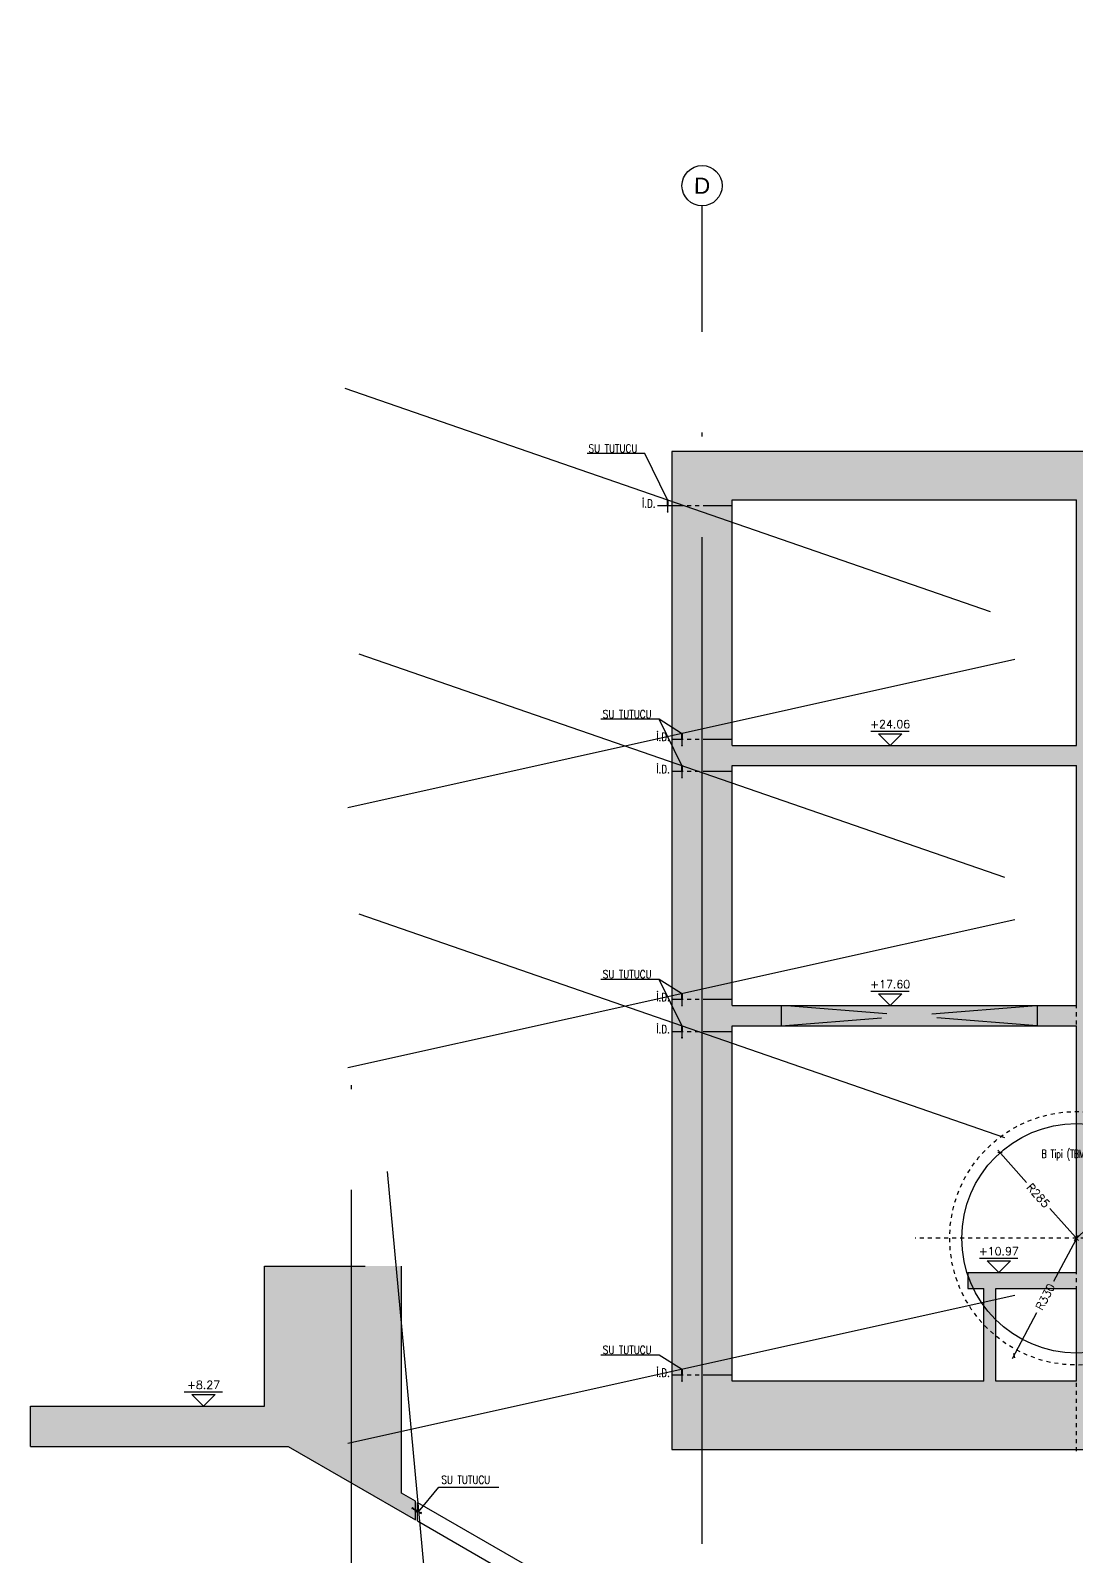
# Model space of a CAD drawing. Header units: millimetres. Extents: x 400392 to 401301, y 4543945 to 4544121.
# Drawn here: x 401246.45 to 401272.43, y 4543975.06 to 4544012.96 of the extents above; entities that cross this region are included whole.
import ezdxf
from ezdxf.enums import TextEntityAlignment as Align

# ---------------------------------------------------------------- set-up
doc = ezdxf.new("R2010")
doc.units = ezdxf.units.MM
for name, pattern in [('ACAD_ISO05W100', [33, 24, -3, 0, -3, 0, -3]), ('AKS', [3, 2.5, -0.25, 0, -0.25]), ('CIZGI', [0.4, 0.25, -0.15]), ('CONTINU', [0]), ('HIDDEN', [0.375, 0.25, -0.125]), ('UUC-ST-KAL-I05-101-U-000$0$ACAD_ISO05W100', [33, 24, -3, 0, -3, 0, -3])]:
    doc.linetypes.add(name, pattern=pattern)
for name, color, linetype in [('aks prota', 2, 'AKS'), ('caks prota', 4, 'Continuous'), ('görünüş prota', 4, 'Continuous'), ('inşaat derzi prota', 11, 'Continuous'), ('kesik prota', 2, 'CIZGI'), ('kesit prota', 1, 'Continuous'), ('kesit tarama prota', 252, 'Continuous'), ('kolon tarama prota', 252, 'Continuous'), ('kot prota', 4, 'Continuous'), ('lkolon prota', 4, 'Continuous'), ('merdiven prota', 2, 'Continuous'), ('not prota', 2, 'Continuous'), ('not yazısı prota', 6, 'Continuous'), ('not çizgisi prota', 4, 'Continuous'), ('PRT-CST-rc_level', 6, 'Continuous'), ('PRT-CST-rc_levermark', 4, 'Continuous'), ('st_s_su tutucu', 2, 'Continuous'), ('st_s_ölçü', 4, 'Continuous'), ('taks prota', 7, 'Continuous'), ('UUC-ST-KAL-I05-101-U-000$0$st_s_su tutucu', 2, 'Continuous')]:
    doc.layers.add(name, color=color, linetype=linetype)
doc.styles.add('OLCU', font='romanstw.shx')
doc.styles.get("Standard").update_dxf_attribs({"font": 'Arial.ttf'})
doc.styles.add('TAKS', font='Arial Unicode.ttf')
doc.styles.add('TEXT250', font='romanstw.shx', dxfattribs={"width": 0.8, "height": 25})
doc.styles.add('TSIMPLEX', font='romanstw.shx')
doc.dimstyles.new('1-100', dxfattribs={"dimscale": 0.5, "dimtxt": 2, "dimasz": 7.5, "dimexe": 3, "dimexo": 5, "dimgap": 5, "dimtad": 3, "dimdec": 1, "dimlfac": 2, "dimzin": 9, "dimdsep": 46, "dimtxsty": 'Standard', "dimblk": 'OBLIQUE', "dimcen": 0.09, "dimclrd": 3, "dimclre": 3, "dimclrt": 1, "dimadec": 3, "dimazin": 0, "dimtfac": 1, "dimtdec": 1, "dimtofl": 0, "dimtmove": 0, "dimatfit": 3, "dimfxl": 4, "dimtolj": 1, "dimtzin": 0, "dimarcsym": 0})
doc.dimstyles.new('1-50', dxfattribs={"dimtxt": 10, "dimasz": 4, "dimexe": 4, "dimexo": 8, "dimgap": 4, "dimtad": 1, "dimdec": 1, "dimrnd": 0.05, "dimzin": 9, "dimdsep": 46, "dimtxsty": 'OLCU', "dimblk1": 'OBLIQUE', "dimblk2": 'OBLIQUE', "dimsah": 1, "dimcen": 2, "dimdle": 4, "dimclrd": 4, "dimclre": 4, "dimclrt": 3, "dimadec": 1, "dimazin": 0, "dimtfac": 1, "dimtdec": 1, "dimtix": 1, "dimtmove": 2, "dimatfit": 3, "dimldrblk": 'OBLIQUE', "dimfxl": 1, "dimtvp": 1, "dimtolj": 1, "dimtzin": 1, "dimarcsym": 0})

# ---------------------------------------------------------------- blocks, each defined once
blk = doc.blocks.new('KOTK5')
at = {"layer": 'PRT-CST-rc_levermark'}
blk.add_line((217, 160), (-213, 160), dxfattribs=at)
blk.add_lwpolyline([(130, 130), (-130, 130), (0, 0)], close=True, dxfattribs=at)
at = {"layer": 'PRT-CST-rc_level', "style": 'OLCU'}
blk.add_attdef('000.00', text='', height=90, dxfattribs=at).set_placement((0, 193), align=Align.CENTER)
blk = doc.blocks.new('_Oblique')
at = {"layer": 'st_s_ölçü', "lineweight": -2}
blk.add_line((-0.5, -0.5), (0.5, 0.5), dxfattribs=at)
blk = doc.blocks.new('*D49')
at = {"layer": 'Defpoints', "color": 0, "transparency": 16777216}
for p in [(-455.8, 109.6), (-265.8, -102.9)]:
    blk.add_point(p, dxfattribs=at)
at = {"layer": 'st_s_ölçü', "color": 4, "lineweight": -2, "transparency": 16777216}
for p, q in [((-461.1, 115.6), (-389.9, 36)), ((-260.5, -108.8), (-331.6, -29.2))]:
    blk.add_line(p, q, dxfattribs=at)
at = {"layer": 'st_s_ölçü', "color": 4, "lineweight": -2, "transparency": 16777216, "xscale": 8, "yscale": 8, "zscale": 8, "rotation": 131.8058995973175}
blk.add_blockref('_Oblique', (-455.8, 109.6), dxfattribs=at)
at = {"layer": 'st_s_ölçü', "color": 3, "transparency": 16777216, "insert": (-360.8, 3.4), "char_height": 20, "attachment_point": 5, "rotation": 311.8059, "style": 'OLCU'}
blk.add_mtext('\\A1;R285', dxfattribs=at)
blk = doc.blocks.new('*D50')
at = {"layer": 'Defpoints', "color": 0, "transparency": 16777216}
for p in [(-36.3, 113), (-265.8, -102.9)]:
    blk.add_point(p, dxfattribs=at)
at = {"layer": 'st_s_ölçü', "color": 4, "lineweight": -2, "transparency": 16777216}
for p, q in [((-30.5, 118.4), (-120.6, 33.7)), ((-271.6, -108.3), (-181.5, -23.6))]:
    blk.add_line(p, q, dxfattribs=at)
at = {"layer": 'st_s_ölçü', "color": 4, "lineweight": -2, "transparency": 16777216, "xscale": 8, "yscale": 8, "zscale": 8, "rotation": 43.24583088137385}
blk.add_blockref('_Oblique', (-36.3, 113), dxfattribs=at)
at = {"layer": 'st_s_ölçü', "color": 3, "transparency": 16777216, "insert": (-151.1, 5.1), "char_height": 20, "attachment_point": 5, "rotation": 43.2458, "style": 'OLCU'}
blk.add_mtext('\\A1;R315', dxfattribs=at)
blk = doc.blocks.new('*D51')
at = {"layer": 'Defpoints', "color": 0, "transparency": 16777216}
for p in [(-265.8, -102.9), (-421, -394.1)]:
    blk.add_point(p, dxfattribs=at)
at = {"layer": 'lkolon prota', "color": 4, "lineweight": -2, "transparency": 16777216}
for p, q in [((-262, -95.8), (-322.9, -209.9)), ((-424.8, -401.1), (-364, -287))]:
    blk.add_line(p, q, dxfattribs=at)
at = {"layer": 'lkolon prota', "color": 4, "lineweight": -2, "transparency": 16777216, "xscale": 8, "yscale": 8, "zscale": 8, "rotation": 241.9351701811658}
blk.add_blockref('_Oblique', (-421, -394.1), dxfattribs=at)
at = {"layer": 'lkolon prota', "color": 3, "transparency": 16777216, "insert": (-343.4, -248.5), "char_height": 20, "attachment_point": 5, "rotation": 61.9352, "style": 'OLCU'}
blk.add_mtext('\\A1;R330', dxfattribs=at)
blk = doc.blocks.new('D')
at = {"layer": 'st_s_su tutucu', "linetype": 'CONTINU', "ltscale": 0.2}
for p, q in [((-39987.8, 52508.2), (-39992.6, 52508.2)), ((-39992.6, 52508.2), (-39992.6, 52507.4)), ((-39992.6, 52507.4), (-39990.6, 52506.1)), ((-39990.6, 52478.7), (-39991.9, 52478.7)), ((-39991.9, 52478.7), (-39991.9, 52477.7)), ((-39991.9, 52477.7), (-39990.6, 52477.7)), ((-39990.6, 52498.5), (-39991.5, 52498.5)), ((-39991.5, 52498.5), (-39991.5, 52497.9)), ((-39991.5, 52497.9), (-39990.6, 52497.9)), ((-39990.6, 52488.5), (-39991.5, 52488.5)), ((-39991.5, 52488.5), (-39991.5, 52487.9)), ((-39991.5, 52487.9), (-39990.6, 52487.9)), ((-39991.5, 52467.9), (-39991.5, 52468.5)), ((-39991.5, 52468.5), (-39990.6, 52468.5)), ((-39990.6, 52467.9), (-39991.5, 52467.9)), ((-39991.5, 52457.9), (-39991.5, 52458.5)), ((-39991.5, 52458.5), (-39990.6, 52458.5)), ((-39990.6, 52457.9), (-39991.5, 52457.9)), ((-39990.6, 52506.1), (-39990.6, 52498.5)), ((-39990.6, 52497.9), (-39990.6, 52488.5)), ((-39990.6, 52487.9), (-39990.6, 52478.7)), ((-39990.6, 52468.5), (-39990.6, 52477.7)), ((-39990.6, 52458.5), (-39990.6, 52467.9)), ((-39990.6, 52450.3), (-39990.6, 52457.9)), ((-39989.8, 52506.1), (-39987.8, 52507.4)), ((-39989.8, 52498.5), (-39989.8, 52506.1)), ((-39988.9, 52498.5), (-39989.8, 52498.5)), ((-39989.8, 52488.5), (-39989.8, 52497.9)), ((-39989.8, 52497.9), (-39988.9, 52497.9)), ((-39988.9, 52488.5), (-39989.8, 52488.5)), ((-39989.8, 52478.7), (-39989.8, 52487.9)), ((-39989.8, 52487.9), (-39988.9, 52487.9)), ((-39988.5, 52478.7), (-39989.8, 52478.7)), ((-39989.8, 52477.7), (-39988.5, 52477.7)), ((-39989.8, 52477.7), (-39989.8, 52468.5)), ((-39989.8, 52468.5), (-39988.9, 52468.5)), ((-39988.9, 52467.9), (-39989.8, 52467.9)), ((-39989.8, 52467.9), (-39989.8, 52458.5)), ((-39989.8, 52458.5), (-39988.9, 52458.5)), ((-39988.9, 52457.9), (-39989.8, 52457.9)), ((-39989.8, 52457.9), (-39989.8, 52450.3)), ((-39988.9, 52497.9), (-39988.9, 52498.5)), ((-39988.9, 52487.9), (-39988.9, 52488.5)), ((-39988.9, 52468.5), (-39988.9, 52467.9)), ((-39988.9, 52458.5), (-39988.9, 52457.9)), ((-39988.5, 52477.7), (-39988.5, 52478.7)), ((-39987.8, 52507.4), (-39987.8, 52508.2)), ((-39992.6, 52449), (-39990.6, 52450.3)), ((-39992.6, 52448.2), (-39992.6, 52449)), ((-39987.8, 52448.2), (-39992.6, 52448.2)), ((-39989.8, 52450.3), (-39987.8, 52449)), ((-39987.8, 52449), (-39987.8, 52448.2))]:
    blk.add_line(p, q, dxfattribs=at)
blk = doc.blocks.new('A$C127942D9')
at = {"layer": 'aks prota', "ltscale": 2}
blk.add_line((-265.793, -631.684), (-265.793, 559.681), dxfattribs=at)
at = {"layer": 'aks prota'}
blk.add_line((135.187, -102.854), (-666.774, -102.854), dxfattribs=at)
at = {"layer": 'görünüş prota', "color": 6, "linetype": 'CIZGI', "ltscale": 2}
blk.add_circle((-265.793, -102.854), 315, dxfattribs=at)
at = {"layer": 'görünüş prota', "color": 6}
blk.add_circle((-265.793, -102.854), 285, dxfattribs=at)
at = {"layer": 'not prota', "style": 'TEXT250', "width": 0.7}
blk.add_text('B Tipi (TBM) Tünel', height=20, dxfattribs=at).set_placement((-265.793, 106.819), align=Align.MIDDLE_CENTER)
at = {"layer": 'lkolon prota'}
dim = blk.add_radius_dim(center=(-265.793, -102.854), mpoint=(-421.048, -394.051), dimstyle='1-100', dxfattribs=at)
dim.commit()
dim.dimension.update_dxf_attribs({"geometry": '*D51', "text_midpoint": (-343.421, -248.453), "dimtype": 132})
at = {"layer": 'st_s_ölçü'}
for mpoint, picture, middle in [((-455.777, 109.587), '*D49', (-360.785, 3.366)), ((-36.341, 112.962), '*D50', (-151.067, 5.054))]:
    dim = blk.add_radius_dim(center=(-265.793, -102.854), mpoint=mpoint, dimstyle='1-100', dxfattribs=at)
    dim.commit()
    dim.dimension.update_dxf_attribs({"geometry": picture, "text_midpoint": middle, "dimtype": 132})

msp = doc.modelspace()

# ---------------------------------------------------------------- hatches: boundary and pattern name
at = {"layer": 'kesit tarama prota'}
h = msp.add_hatch(color=256, dxfattribs=at)
h.dxf.hatch_style = 1
h.paths.add_polyline_path([(401290.28369, 4543977.71081), (401290.28369, 4544002.50081), (401289.08369, 4544002.50081), (401289.08369, 4544004.41081), (401288.78369, 4544004.41081), (401288.78369, 4543988.74081), (401280.23369, 4543988.74081), (401280.23369, 4543994.70081), (401284.73369, 4543994.70081), (401284.73369, 4543995.20081), (401280.23369, 4543995.20081), (401280.23369, 4544001.30081), (401284.73369, 4544001.30081), (401284.73369, 4544004.41081), (401284.43369, 4544004.41081), (401284.43369, 4544002.50081), (401279.23369, 4544002.50081), (401279.23369, 4544003.03081), (401277.25177, 4544003.03081), (401276.31647, 4544002.50081), (401262.38369, 4544002.50081), (401262.38369, 4543977.71081)])
h.paths.add_polyline_path([(401275.09936, 4543979.41081), (401276.84642, 4543980.40081), (401278.93369, 4543980.40081), (401278.93369, 4543980.60081), (401276.49369, 4543980.60081), (401276.49369, 4543980.43081), (401276.19369, 4543980.43081), (401276.19369, 4543980.26081), (401275.89369, 4543980.26081), (401275.89369, 4543980.09081), (401275.59369, 4543980.09081), (401275.59369, 4543979.92081), (401275.29369, 4543979.92081), (401275.29369, 4543979.75081), (401274.99369, 4543979.75081), (401274.99369, 4543979.58081), (401274.69369, 4543979.58081), (401274.69369, 4543979.41081), (401272.93369, 4543979.41081), (401272.93369, 4543981.93081), (401274.44642, 4543981.93081), (401277.44642, 4543983.63081), (401278.93369, 4543983.63081), (401278.93369, 4543983.83081), (401277.09369, 4543983.83081), (401277.09369, 4543983.66081), (401276.79369, 4543983.66081), (401276.79369, 4543983.49081), (401276.49369, 4543983.49081), (401276.49369, 4543983.32081), (401276.19369, 4543983.32081), (401276.19369, 4543983.15081), (401275.89369, 4543983.15081), (401275.89369, 4543982.98081), (401275.59369, 4543982.98081), (401275.59369, 4543982.81081), (401275.29369, 4543982.81081), (401275.29369, 4543982.64081), (401274.99369, 4543982.64081), (401274.99369, 4543982.47081), (401274.69369, 4543982.47081), (401274.69369, 4543982.30081), (401274.39369, 4543982.30081), (401274.39369, 4543982.13081), (401272.93369, 4543982.13081), (401272.93369, 4543985.16081), (401274.44642, 4543985.16081), (401277.44642, 4543986.86081), (401278.93369, 4543986.86081), (401278.93369, 4543987.06081), (401277.09369, 4543987.06081), (401277.09369, 4543986.89081), (401276.79369, 4543986.89081), (401276.79369, 4543986.72081), (401276.49369, 4543986.72081), (401276.49369, 4543986.55081), (401276.19369, 4543986.55081), (401276.19369, 4543986.38081), (401275.89369, 4543986.38081), (401275.89369, 4543986.21081), (401275.59369, 4543986.21081), (401275.59369, 4543986.04081), (401275.29369, 4543986.04081), (401275.29369, 4543985.87081), (401274.99369, 4543985.87081), (401274.99369, 4543985.70081), (401274.69369, 4543985.70081), (401274.69369, 4543985.53081), (401274.39369, 4543985.53081), (401274.39369, 4543985.36081), (401272.93369, 4543985.36081), (401272.93369, 4543988.54081), (401274.41113, 4543988.54081), (401277.44642, 4543990.26081), (401278.93369, 4543990.26081), (401278.93369, 4543990.46081), (401277.09369, 4543990.46081), (401277.09369, 4543990.29081), (401276.79369, 4543990.29081), (401276.79369, 4543990.12081), (401276.49369, 4543990.12081), (401276.49369, 4543989.95081), (401276.19369, 4543989.95081), (401276.19369, 4543989.78081), (401275.89369, 4543989.78081), (401275.89369, 4543989.61081), (401275.59369, 4543989.61081), (401275.59369, 4543989.44081), (401275.29369, 4543989.44081), (401275.29369, 4543989.27081), (401274.99369, 4543989.27081), (401274.99369, 4543989.10081), (401274.69369, 4543989.10081), (401274.69369, 4543988.93081), (401274.39369, 4543988.93081), (401274.39369, 4543988.74081), (401272.93369, 4543988.74081), (401272.93369, 4543991.79081), (401274.44642, 4543991.79081), (401277.44642, 4543993.49081), (401278.93369, 4543993.49081), (401278.93369, 4543993.69081), (401277.09369, 4543993.69081), (401277.09369, 4543993.52081), (401276.79369, 4543993.52081), (401276.79369, 4543993.35081), (401276.49369, 4543993.35081), (401276.49369, 4543993.18081), (401276.19369, 4543993.18081), (401276.19369, 4543993.01081), (401275.89369, 4543993.01081), (401275.89369, 4543992.84081), (401275.59369, 4543992.84081), (401275.59369, 4543992.67081), (401275.29369, 4543992.67081), (401275.29369, 4543992.50081), (401274.99369, 4543992.50081), (401274.99369, 4543992.33081), (401274.69369, 4543992.33081), (401274.69369, 4543992.16081), (401274.39369, 4543992.16081), (401274.39369, 4543991.99081), (401272.93369, 4543991.99081), (401272.93369, 4543995.00081), (401274.41113, 4543995.00081), (401277.44642, 4543996.72081), (401278.93369, 4543996.72081), (401278.93369, 4543996.92081), (401277.09369, 4543996.92081), (401277.09369, 4543996.75081), (401276.79369, 4543996.75081), (401276.79369, 4543996.58081), (401276.49369, 4543996.58081), (401276.49369, 4543996.41081), (401276.19369, 4543996.41081), (401276.19369, 4543996.24081), (401275.89369, 4543996.24081), (401275.89369, 4543996.07081), (401275.59369, 4543996.07081), (401275.59369, 4543995.90081), (401275.29369, 4543995.90081), (401275.29369, 4543995.73081), (401274.99369, 4543995.73081), (401274.99369, 4543995.56081), (401274.69369, 4543995.56081), (401274.69369, 4543995.39081), (401274.39369, 4543995.39081), (401274.39369, 4543995.20081), (401272.93369, 4543995.20081), (401272.93369, 4543998.25081), (401274.44642, 4543998.25081), (401277.44642, 4543999.95081), (401279.73369, 4543999.95081), (401279.73369, 4544000.15081), (401277.09369, 4544000.15081), (401277.09369, 4543999.98081), (401276.79369, 4543999.98081), (401276.79369, 4543999.81081), (401276.49369, 4543999.81081), (401276.49369, 4543999.64081), (401276.19369, 4543999.64081), (401276.19369, 4543999.47081), (401275.89369, 4543999.47081), (401275.89369, 4543999.30081), (401275.59369, 4543999.30081), (401275.59369, 4543999.13081), (401275.29369, 4543999.13081), (401275.29369, 4543998.96081), (401274.99369, 4543998.96081), (401274.99369, 4543998.79081), (401274.69369, 4543998.79081), (401274.69369, 4543998.62081), (401274.39369, 4543998.62081), (401274.39369, 4543998.45081), (401272.93369, 4543998.45081), (401272.93369, 4544001.30081), (401274.80733, 4544001.30081), (401277.33086, 4544002.73081), (401278.73369, 4544002.73081), (401278.73369, 4544001.30081), (401279.73369, 4544001.30081), (401279.73369, 4543979.41081)], flags=16)
h.paths.add_polyline_path([(401280.23369, 4543979.41081), (401280.23369, 4543981.71081), (401282.23369, 4543981.71081), (401282.23369, 4543979.41081)], flags=16)
h.paths.add_polyline_path([(401282.53369, 4543979.41081), (401282.53369, 4543981.71081), (401282.93369, 4543981.71081), (401282.93369, 4543982.11081), (401280.23369, 4543982.11081), (401280.23369, 4543988.24081), (401288.78369, 4543988.24081), (401288.78369, 4543979.41081)], flags=16)
h.paths.add_polyline_path([(401272.43369, 4543979.41081), (401270.43369, 4543979.41081), (401270.43369, 4543981.71081), (401272.43369, 4543981.71081)], flags=16)
h.paths.add_polyline_path([(401272.43369, 4543982.11081), (401269.73369, 4543982.11081), (401269.73369, 4543981.71081), (401270.13369, 4543981.71081), (401270.13369, 4543979.41081), (401263.88369, 4543979.41081), (401263.88369, 4543988.24081), (401272.43369, 4543988.24081)], flags=16)
h.paths.add_polyline_path([(401272.43369, 4543988.74081), (401263.88369, 4543988.74081), (401263.88369, 4543994.70081), (401272.43369, 4543994.70081)], flags=16)
h.paths.add_polyline_path([(401272.43369, 4543995.20081), (401263.88369, 4543995.20081), (401263.88369, 4544001.30081), (401272.43369, 4544001.30081)], flags=16)
h = msp.add_hatch(color=256, dxfattribs=at)
h.dxf.hatch_style = 1
h.paths.add_polyline_path([(401252.2635, 4543978.79266), (401246.45171, 4543978.79266), (401246.45171, 4543977.79266), (401252.85354, 4543977.79266), (401256.01251, 4543975.96882), (401256.01251, 4543976.4307), (401255.6661, 4543976.6307), (401255.6661, 4543982.27107), (401252.2635, 4543982.27107)])

# ---------------------------------------------------------------- linework, layer by layer
at = {"layer": 'aks prota', "ltscale": 10}
for p, q in [((401263.13373, 4543975.37199), (401263.13373, 4544008.60249)), ((401254.42389, 4543959.16262), (401254.42389, 4543987.87612))]:
    msp.add_line(p, q, dxfattribs=at)
at = {"layer": 'caks prota', "ltscale": 0.05}
msp.add_circle((401263.13369, 4544009.10249), 0.5, dxfattribs=at)
at = {"layer": 'inşaat derzi prota', "linetype": 'ACAD_ISO05W100', "ltscale": 0.03}
for points in [[(401263.88369, 4544001.15081), (401262.02959, 4544001.15081)], [(401263.88369, 4543995.35081), (401262.38369, 4543995.35081)], [(401263.88369, 4543994.55081), (401262.38369, 4543994.55081)], [(401263.88369, 4543988.89081), (401262.38369, 4543988.89081)], [(401263.88369, 4543988.09081), (401262.38369, 4543988.09081)], [(401263.88369, 4543979.56081), (401262.38369, 4543979.56081)]]:
    msp.add_lwpolyline(points, dxfattribs=at)
at = {"layer": 'kesik prota', "ltscale": 10}
msp.add_line((401246.45171, 4543977.79266), (401246.45171, 4543978.79266), dxfattribs=at)
msp.add_lwpolyline([(401252.2635, 4543982.27107), (401255.6661, 4543982.27107)], dxfattribs=at)
at = {"layer": 'kesit prota', "color": 1}
for p, q in [((401263.88369, 4543995.20081), (401263.88369, 4544001.30081)), ((401263.88369, 4544001.30081), (401272.43369, 4544001.30081)), ((401272.43369, 4543995.20081), (401272.43369, 4544001.30081)), ((401263.88369, 4543995.20081), (401272.43369, 4543995.20081)), ((401263.88369, 4543988.74081), (401263.88369, 4543994.70081)), ((401263.88369, 4543994.70081), (401272.43369, 4543994.70081)), ((401272.43369, 4543988.74081), (401272.43369, 4543994.70081)), ((401263.88369, 4543988.74081), (401272.43369, 4543988.74081)), ((401263.88369, 4543979.41081), (401263.88369, 4543988.24081)), ((401263.88369, 4543988.24081), (401272.43369, 4543988.24081)), ((401272.43369, 4543982.11081), (401272.43369, 4543988.24081)), ((401255.6661, 4543976.6307), (401255.6661, 4543982.27107)), ((401269.73369, 4543982.11081), (401272.43369, 4543982.11081)), ((401269.73369, 4543982.11081), (401269.73369, 4543981.71081)), ((401269.73369, 4543981.71081), (401270.13369, 4543981.71081)), ((401270.13369, 4543979.41081), (401270.13369, 4543981.71081)), ((401270.43369, 4543981.71081), (401272.43369, 4543981.71081)), ((401270.43369, 4543979.41081), (401270.43369, 4543981.71081)), ((401272.43369, 4543979.41081), (401272.43369, 4543981.71081)), ((401270.13369, 4543979.41081), (401263.88369, 4543979.41081)), ((401272.43369, 4543979.41081), (401270.43369, 4543979.41081))]:
    msp.add_line(p, q, dxfattribs=at)
for points in [[(401280.23369, 4543995.20081), (401280.23369, 4544001.30081), (401284.73369, 4544001.30081), (401284.73369, 4544004.41081), (401284.43369, 4544004.41081), (401284.43369, 4544002.50081), (401279.23369, 4544002.50081), (401279.23369, 4544003.03081), (401277.25177, 4544003.03081), (401276.31647, 4544002.50081), (401262.38369, 4544002.50081), (401262.38369, 4543977.71081), (401290.28369, 4543977.71081), (401290.28369, 4544002.50081), (401289.08369, 4544002.50081), (401289.08369, 4544004.41081)], [(401246.45171, 4543978.79266), (401252.2635, 4543978.79266), (401252.2635, 4543982.27107)], [(401246.45171, 4543977.79266), (401252.85354, 4543977.79266), (401256.01251, 4543975.96882), (401256.01251, 4543976.4307), (401255.6661, 4543976.6307)]]:
    msp.add_lwpolyline(points, dxfattribs=at)
at = {"layer": 'kolon tarama prota'}
msp.add_line((401256.06251, 4543975.93995), (401256.06251, 4543976.40184), dxfattribs=at)
for points in [[(401256.06251, 4543976.40184), (401258.93554, 4543974.74309)], [(401256.06251, 4543975.93995), (401258.93554, 4543974.28119)]]:
    msp.add_lwpolyline(points, dxfattribs=at)
at = {"layer": 'merdiven prota', "linetype": 'HIDDEN', "ltscale": 10}
msp.add_lwpolyline([(401271.45807, 4543988.74081), (401271.45807, 4543988.24081), (401265.09815, 4543988.74081), (401265.09815, 4543988.24081), (401271.45807, 4543988.74081)], dxfattribs=at)
at = {"layer": 'UUC-ST-KAL-I05-101-U-000$0$st_s_su tutucu', "linetype": 'UUC-ST-KAL-I05-101-U-000$0$ACAD_ISO05W100', "ltscale": 0.05}
msp.add_lwpolyline([(401256.05053, 4543976.16811, -0.57735027), (401256.04793, 4543976.16661), (401256.01761, 4543976.18412, -0.57735027), (401256.01761, 4543976.18712), (401256.03812, 4543976.19896, 0.57735027), (401256.03812, 4543976.20196), (401255.99842, 4543976.22488), (401256.00135, 4543976.22995), (401255.99778, 4543976.23201), (401255.99486, 4543976.22694), (401255.96653, 4543976.2433), (401255.96945, 4543976.24837), (401255.96589, 4543976.25042), (401255.96296, 4543976.24536), (401255.94505, 4543976.2557), (401255.94404, 4543976.27129), (401255.93954, 4543976.27389), (401255.92394, 4543976.24687), (401255.92844, 4543976.24427), (401255.94245, 4543976.2512), (401255.96036, 4543976.24085), (401255.95744, 4543976.23579), (401255.961, 4543976.23373), (401255.96393, 4543976.23879), (401255.99226, 4543976.22244), (401255.98933, 4543976.21737), (401255.9929, 4543976.21531), (401255.99582, 4543976.22038), (401256.02858, 4543976.20146, -0.57735027), (401256.02858, 4543976.19846), (401256.00894, 4543976.18712, 0.57735027), (401256.00894, 4543976.18412), (401256.05226, 4543976.15911, 0.57735027), (401256.05486, 4543976.16061), (401256.05486, 4543976.18329, -0.57735027), (401256.05746, 4543976.18479), (401256.09022, 4543976.16588), (401256.0873, 4543976.16081), (401256.09086, 4543976.15875), (401256.09379, 4543976.16382), (401256.12212, 4543976.14746), (401256.11919, 4543976.14239), (401256.12276, 4543976.14034), (401256.12569, 4543976.1454), (401256.1436, 4543976.13506), (401256.1446, 4543976.11947), (401256.14911, 4543976.11687), (401256.16471, 4543976.14389), (401256.1602, 4543976.14649), (401256.1462, 4543976.13956), (401256.12829, 4543976.14991), (401256.13121, 4543976.15497), (401256.12764, 4543976.15703), (401256.12472, 4543976.15197), (401256.09639, 4543976.16832), (401256.09932, 4543976.17339), (401256.09575, 4543976.17545), (401256.09282, 4543976.17038), (401256.05313, 4543976.1933, 0.57735027), (401256.05053, 4543976.1918)], format="xyb", close=True, dxfattribs=at)

# ---------------------------------------------------------------- block references
at = {"layer": 'aks prota', "ltscale": 10, "xscale": 0.01, "yscale": 0.01, "zscale": 0.01}
msp.add_blockref('A$C127942D9', (401275.09163, 4543983.98935), dxfattribs=at)
at = {"layer": 'kot prota', "linetype": 'CONTINU', "ltscale": 0.1}
ref = msp.add_blockref('KOTK5', (401267.80405, 4543995.20081), dxfattribs=dict(at, xscale=-0.002222222222222222, yscale=0.002222222222222222, zscale=0.002222222222222222, rotation=359.9999999999036))
ref.add_attrib('000.00', '+24.06', dxfattribs={"layer": 'PRT-CST-rc_level', "height": 0.2, "style": 'OLCU'}).set_placement((401267.80405, 4543995.63001), align=Align.CENTER)
ref = msp.add_blockref('KOTK5', (401267.80405, 4543988.74081), dxfattribs=dict(at, xscale=-0.002222222222222222, yscale=0.002222222222222222, zscale=0.002222222222222222, rotation=359.9999999999036))
ref.add_attrib('000.00', '+17.60', dxfattribs={"layer": 'PRT-CST-rc_level', "height": 0.2, "style": 'OLCU'}).set_placement((401267.80405, 4543989.17001), align=Align.CENTER)
ref = msp.add_blockref('KOTK5', (401270.50323, 4543982.11081), dxfattribs=dict(at, xscale=-0.002222222222222222, yscale=0.002222222222222222, zscale=0.002222222222222222, rotation=359.9999999999036))
ref.add_attrib('000.00', '+10.97', dxfattribs={"layer": 'PRT-CST-rc_level', "height": 0.2, "style": 'OLCU'}).set_placement((401270.50323, 4543982.54001), align=Align.CENTER)
ref = msp.add_blockref('KOTK5', (401250.74948, 4543978.79266), dxfattribs=dict(at, xscale=-0.002222222222222222, yscale=0.002222222222222222, zscale=0.002222222222222222, rotation=359.9999999999996))
ref.add_attrib('000.00', '+8.27', dxfattribs={"layer": 'PRT-CST-rc_level', "height": 0.2, "style": 'OLCU'}).set_placement((401250.74948, 4543979.22185), align=Align.CENTER)
at = {"layer": 'st_s_ölçü', "xscale": 0.004999999999999998, "yscale": 0.004999999999999998, "zscale": 0.004999999999999998, "rotation": 180}
for p in [(401062.32844, 4544263.54176), (401062.68254, 4544257.74176), (401062.68254, 4544256.94176), (401062.68254, 4544251.28176), (401062.68254, 4544250.48176), (401062.68254, 4544241.95176)]:
    msp.add_blockref('D', p, dxfattribs=at)

# ---------------------------------------------------------------- texts
at = {"layer": 'not yazısı prota', "ltscale": 0.05, "style": 'TSIMPLEX', "width": 0.8}
for s, p in [('SU TUTUCU', (401260.31346, 4544002.47848)), ('İ.D.', (401261.64227, 4544001.1122)), ('SU TUTUCU', (401260.66757, 4543995.87848)), ('İ.D.', (401261.99637, 4543995.3122)), ('İ.D.', (401261.99637, 4543994.5122)), ('SU TUTUCU', (401260.66757, 4543989.41848)), ('İ.D.', (401261.99637, 4543988.8522)), ('İ.D.', (401261.99637, 4543988.0522)), ('SU TUTUCU', (401260.66757, 4543980.08848)), ('İ.D.', (401261.99637, 4543979.5222))]:
    msp.add_text(s, height=0.2, dxfattribs=at).set_placement(p)
msp.add_text('SU TUTUCU', height=0.2, rotation=359.999999, dxfattribs=at).set_placement((401256.65874, 4543976.86241))
at = {"layer": 'taks prota', "style": 'TAKS'}
msp.add_text('D', height=0.4, rotation=359.505167, dxfattribs=at).set_placement((401263.13369, 4544009.10249), align=Align.MIDDLE_CENTER)

# ---------------------------------------------------------------- leaders
at = {"layer": 'not çizgisi prota'}
for points in [[(401262.274, 4544001.301), (401261.71544, 4544002.45075), (401260.27705, 4544002.45075)], [(401262.6281, 4543994.701), (401262.06954, 4543995.85075), (401260.63116, 4543995.85075)], [(401262.62101, 4543995.49983), (401262.06954, 4543995.85075), (401260.61916, 4543995.85075)], [(401262.6281, 4543988.241), (401262.06954, 4543989.39075), (401260.63116, 4543989.39075)], [(401262.62101, 4543989.03983), (401262.06954, 4543989.39075), (401260.61916, 4543989.39075)], [(401262.62101, 4543979.70983), (401262.06954, 4543980.06075), (401260.61916, 4543980.06075)], [(401256.09338, 4543976.17003), (401256.59766, 4543976.7773), (401258.08273, 4543976.77754)]]:
    msp.add_leader(points, dimstyle='1-50', override={"dimasz": 12, "dimgap": 4, "dimtad": 0}, dxfattribs=at)

doc.saveas('drawing.dxf')
